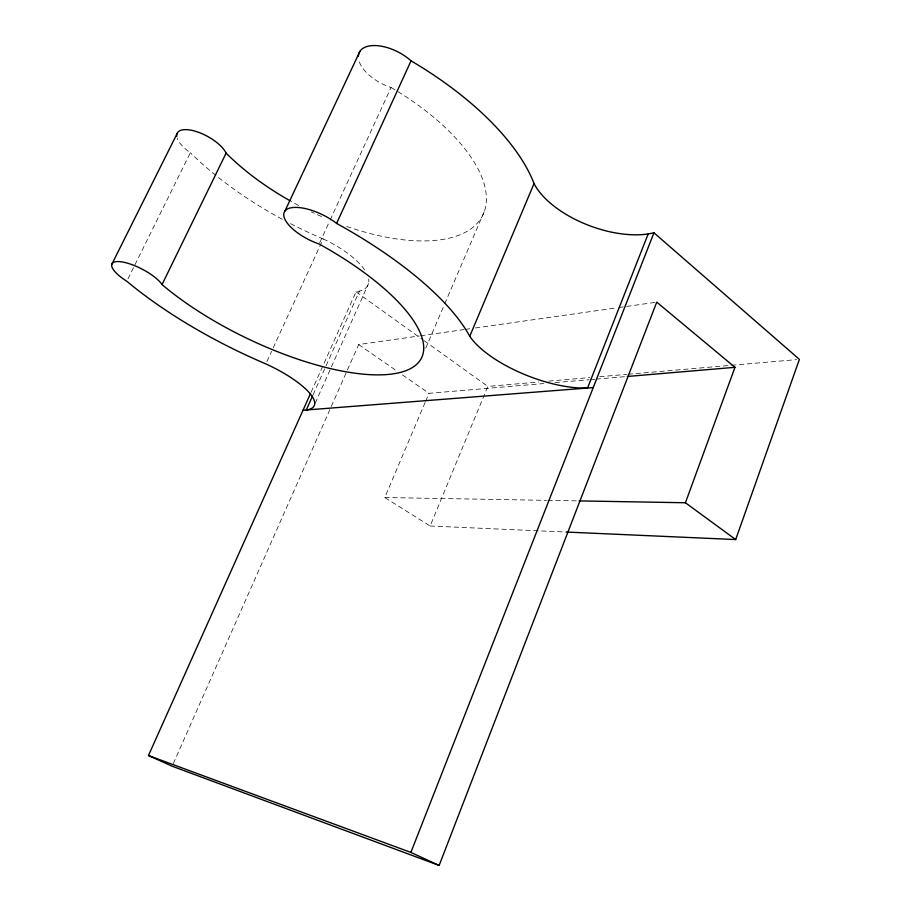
<?xml version="1.0" encoding="UTF-8"?>
<svg xmlns="http://www.w3.org/2000/svg" width="911" height="911" viewBox="0 0 911 911"><rect width="100%" height="100%" fill="white"/><g stroke="black" fill="none" stroke-linecap="round" stroke-linejoin="round"><path stroke-width="0.68" stroke-dasharray="4.55 3.42" d="M425.13 402.434L384.784 497.531L430.14 526.011L487.829 386.412L538.811 381.982M425.676 401.136L428.99 393.324L543.742 383.565M425.676 348.241L444.169 305.105M444.727 303.796L484.515 210.999M173.306 763.6L358.672 344.563L419.128 335.965M315.16 403.288L368.522 283.594M311.084 392.22L356.03 291.816L359.424 291.144A58.532 22.354 25.5 0 0 368.659 279.005M313.077 394.827L359.424 291.144M319.704 242.759L329.52 221.396M330.089 220.143L391.047 87.49A34.208 17.799 27.1 0 1 358.797 60.206M266.877 361.599L271.58 351.339M273.152 347.922L323.189 238.944A218.708 100.312 26.8 0 1 289.072 222.888M127.95 278.891L133.758 267.151M134.919 264.805L190.353 152.763A28.116 11.49 28.6 0 1 177.121 138.028M420.54 335.76L464.12 329.566M465.532 329.361L469.746 328.757M475.371 327.96L617.373 307.759M618.774 307.554L655.328 302.35M548.729 381.128L589.793 377.564M599.711 376.71L626.62 374.375M628.032 374.25L730.007 365.402M731.419 365.277L796.567 359.629M555.072 382.609L589.064 379.716M590.487 379.591L594.735 379.238M596.147 379.113L625.903 376.585M384.784 497.531L546.452 500.344M547.864 500.367L579.066 500.902M430.14 526.011L566.574 532.058M358.672 344.563L396.718 370.936M402.48 374.933L428.99 393.324M356.03 291.816L423.091 339.94M424.241 340.771L487.829 386.412M282.273 219.278A218.708 100.312 26.8 0 1 190.353 152.763M323.189 238.944A58.532 22.354 25.5 0 1 364.742 270.111M391.047 87.49A161.816 73.859 26.7 0 1 484.652 210.578A161.816 73.859 26.7 0 1 346.715 226.463M321.515 216.545A161.816 73.859 26.7 0 1 311.346 211.864M298.66 205.487A161.816 73.859 26.7 0 1 291.121 201.377"/><path stroke-width="1.37" d="M566.574 532.058L735.689 539.563L799.402 359.378L653.961 232.795L648.165 233.945A77.002 38.763 20.4 0 1 534.04 183.566A218.708 100.312 26.8 0 0 411.043 60.843A34.208 17.799 27.1 0 0 377.336 45.675A34.208 17.799 27.1 0 0 358.353 56.482M579.066 500.902L685.425 502.758L734.972 367.315L656.74 302.156L439.136 865.45L172.156 766.208L148.47 755.526L310.514 393.506M439.136 865.45L410.872 852.423L653.961 232.795M648.165 233.945L587.549 388.029A79.473 30.849 21.3 0 1 469.734 336.307A225.176 79.439 25.8 0 0 336.603 223.434A35.335 14.2 25.9 0 0 285.177 210.748A35.335 14.2 25.9 0 0 319.123 244.023A166.554 58.463 25.8 0 1 400.544 372.371A166.554 58.463 25.8 0 1 162.044 284.585A28.856 9.053 27.2 0 0 119.967 261.651A28.856 9.053 27.2 0 0 126.788 281.237A225.176 79.439 25.8 0 0 265.818 363.888A59.955 17.514 24.9 0 1 306.301 409.984L312.519 396.08M469.734 336.307L534.04 183.566M336.603 223.434L411.043 60.843M284.892 211.113L359.936 51.301M162.044 284.585L226.11 153.128A28.116 11.49 28.6 0 0 197.334 131.879A28.116 11.49 28.6 0 0 176.745 136.377M111.654 264.623L176.848 134.099M627.315 376.471L734.972 367.315M303.021 410.246L593.243 387.585M148.47 755.526L410.872 852.423M685.425 502.758L735.689 539.563M290.051 200.773A161.816 73.859 26.7 0 1 226.11 153.128"/></g></svg>
